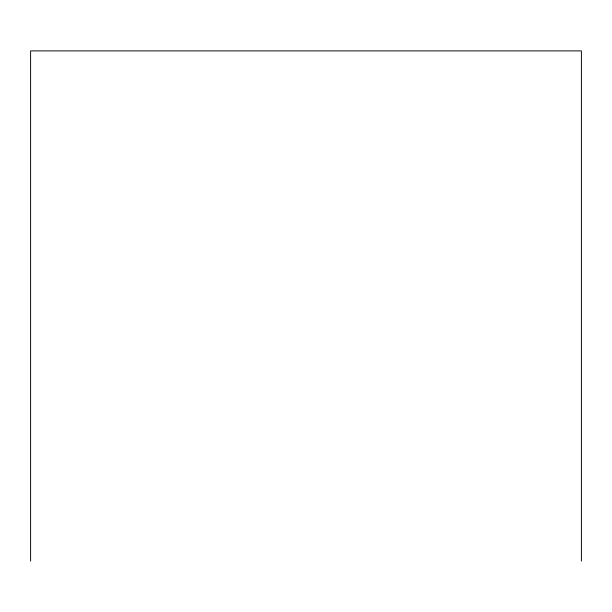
<?xml version="1.0" encoding="UTF-8"?>
<svg xmlns="http://www.w3.org/2000/svg" width="612" height="612" viewBox="0 0 612 612"><rect width="100%" height="100%" fill="white"/><g stroke="black" fill="none" stroke-linecap="round" stroke-linejoin="round"><path stroke-width="0.92" d="M581.4 561.112L581.4 50.888L30.6 50.888L30.6 561.112"/></g></svg>
